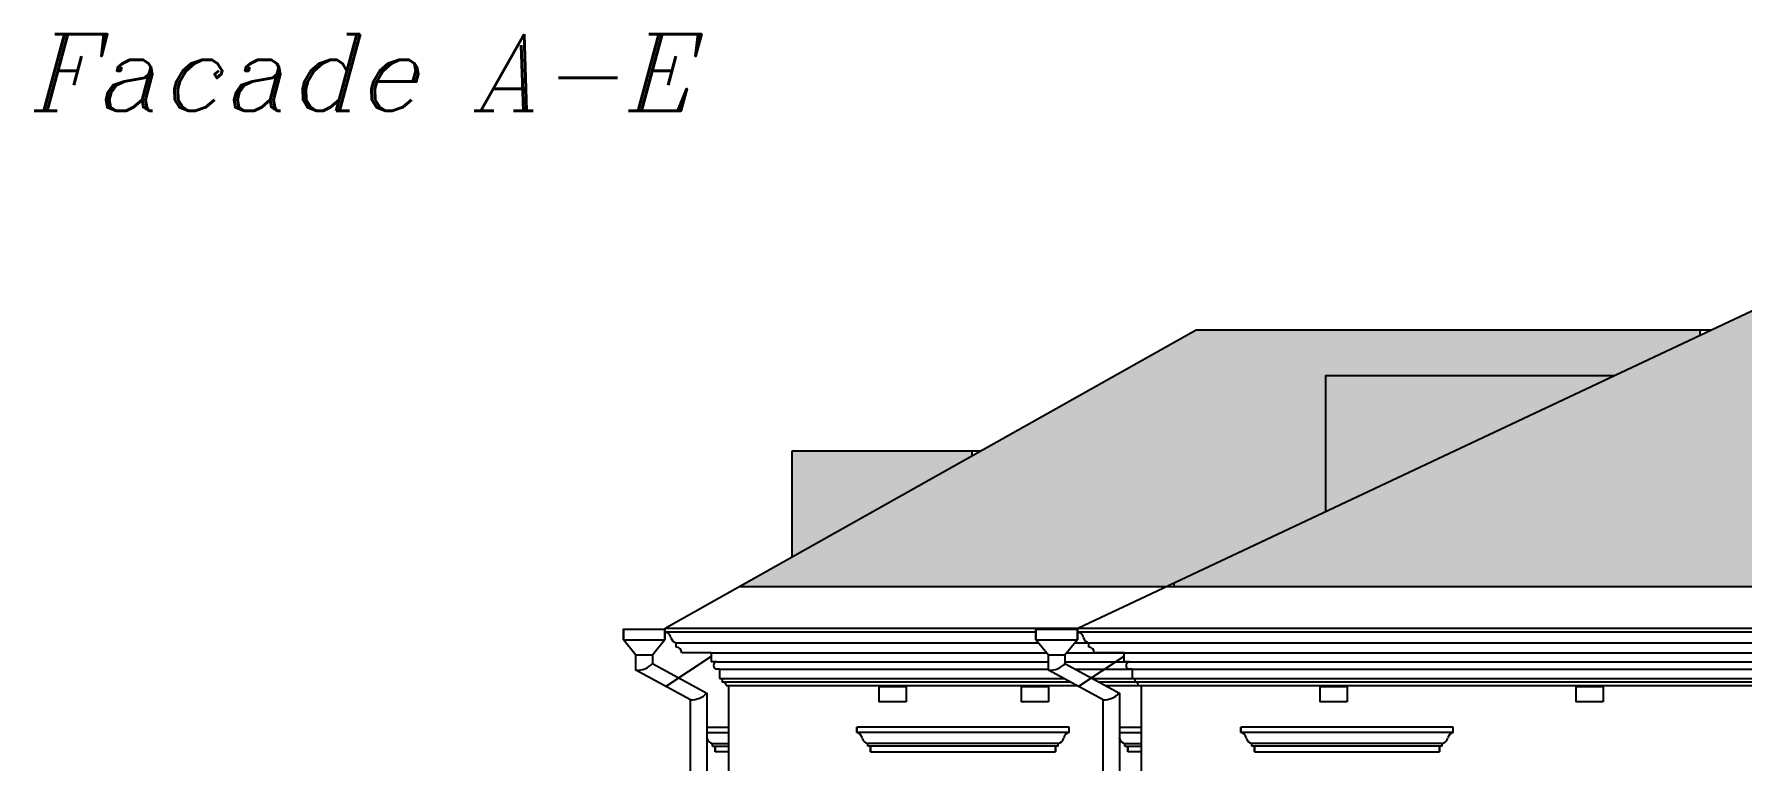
# Model space of a CAD drawing. Header units: millimetres. Extents: x 60 to 102290, y 34 to 65730.
# Drawn here: x 55854 to 71457, y 59094 to 65730 of the extents above; entities that cross this region are included whole.
import ezdxf
from ezdxf.enums import TextEntityAlignment as Align

# ---------------------------------------------------------------- set-up
doc = ezdxf.new("R2010")
doc.units = ezdxf.units.MM
doc.layers.add('hatch', color=251, linetype='Continuous')
doc.layers.add('text', color=177, linetype='Continuous')
doc.styles.add('GOST 2.304', font='romanc.shx', dxfattribs={"oblique": 15})
pattern_1 = [(0, (33492.09, -79270.38), (323.84854, 152.39931), [76.19966, -63.49971, 88.8996, -38.09983, 114.29948, -50.79977]), (0, (33568.29, -79264.03), (323.84854, 152.39931), [63.49971, -241.2989, 50.79977, -76.19966]), (0, (33720.69, -79279.9), (323.84854, 152.39931), [38.09983, -393.69822]), (90, (33492.09, -79270.38), (-107.94951, 152.39931), [146.04934, -463.5479]), (90, (33568.29, -79270.38), (-107.94951, 152.39931), [142.87435, -466.7229]), (90, (33631.79, -79270.38), (-107.94951, 152.39931), [133.3494, -476.24785]), (90, (33720.69, -79279.9), (-107.94951, 152.39931), [146.04934, -463.5479]), (90, (33758.79, -79279.9), (-107.94951, 152.39931), [146.04934, -463.5479]), (90, (33873.09, -79270.38), (-107.94951, 152.39931), [139.69937, -469.8979])]

msp = doc.modelspace()

# ---------------------------------------------------------------- hatches: boundary and pattern name
at = {"layer": 'hatch', "lineweight": 25, "ltscale": 100}
h = msp.add_hatch(dxfattribs=at)
h.set_pattern_fill('AR-RSHKE', color=256, scale=0.499998)
h.set_pattern_definition(pattern_1)
h.paths.add_polyline_path([(73635.7, 64184.9), (66269.7, 60720.5), (66269.7, 60685.6), (81001.6, 60685.6), (81001.6, 60720)])
h.paths.add_polyline_path([(73985.4, 61372), (72119.5, 61372), (72119.5, 61727, -0.3126104), (72693, 62554.7, -0.0817059), (73052.4, 62612.1, -0.0817059), (73411.9, 62554.7, -0.3126103), (73985.4, 61727)], flags=16)
h.paths.add_polyline_path([(73931.4, 61426), (73037.4, 61426), (73037.4, 61426), (72633.4, 61426), (72577.4, 61426), (72577.4, 61626), (72573.4, 61626), (72573.4, 61746), (72577.4, 61746), (72577.4, 62119.3), (72573.4, 62119.3), (72573.4, 62239.3), (72577.4, 62239.3), (72577.4, 62439.3, 0.019424), (72523.4, 62404.1), (72523.4, 61906), (72193, 61906, -0.2535644), (72711, 62503.8, -0.081526), (73052.4, 62558.1, -0.081526), (73393.9, 62503.8, -0.2535644), (73911.9, 61906), (73581.4, 61906), (73581.4, 62404.1, 0.019424), (73527.4, 62439.3), (73527.4, 62239.3), (73531.4, 62239.3), (73531.4, 62119.3), (73527.4, 61746), (73531.4, 61746), (73531.4, 61626), (73527.4, 61426), (73581.4, 61426), (73581.4, 61876), (73918, 61876, -0.0451643), (73931.4, 61727)], flags=0)
h.paths.add_polyline_path([(73525.4, 61626), (73525.4, 61428), (73067.4, 61428), (73067.4, 62556.1, -0.077976), (73393.2, 62501.9, -0.0444077), (73525.4, 62438.2), (73525.4, 62239.3), (73521.4, 62239.3), (73521.4, 62119.3), (73525.4, 62119.3), (73525.4, 61746), (73521.4, 61746), (73521.4, 61626)], flags=0)
h.paths.add_polyline_path([(73471.4, 61482), (73106.4, 61482), (73106.4, 62500.9, -0.0684342), (73377.3, 62450.3), (73377, 62450.3, -0.03362), (73471.4, 62406.8)], flags=0)
h.paths.add_polyline_path([(72579.4, 61428), (72579.4, 61626), (72583.4, 61746), (72583.4, 61626)], flags=0)
h.paths.add_polyline_path([(72998.4, 61482), (72633.4, 61482), (72633.4, 62406.8, -0.03362), (72727.9, 62450.3), (72727.6, 62450.3, -0.0684342), (72998.4, 62500.9)], flags=0)
h.paths.add_polyline_path([(72579.4, 62119.3), (72577.4, 62119.3), (72577.4, 61746)], flags=0)
h.paths.add_polyline_path([(72583.4, 62239.3), (72583.4, 62119.3), (72579.4, 61746), (72579.4, 62119.3)], flags=0)
h.paths.add_polyline_path([(72523.4, 61426), (72173.5, 61426), (72173.5, 61726.9, -0.0451702), (72186.9, 61876), (72523.4, 61876)], flags=0)
h = msp.add_hatch(dxfattribs=at)
h.set_pattern_fill('AR-RSHKE', color=256, scale=0.499998)
h.set_pattern_definition(pattern_1)
h.paths.add_polyline_path([(70291.6, 62612.1), (67654.9, 62612.1), (67654.9, 61372)], flags=17)
h.paths.add_polyline_path([(67654.9, 62612.1), (70291.6, 62612.1), (71076.2, 62981.1), (71076.2, 63031), (66472.5, 63031), (62295, 60685.6), (66195.6, 60685.6), (67654.9, 61372)])
h.paths.add_polyline_path([(64423.2, 61880.5), (64423.2, 61925.7), (62780.3, 61925.7), (62780.3, 60958.1)], flags=17)
h.paths.add_polyline_path([(79615.5, 62612.1), (76979.2, 62612.1), (79615.5, 61372)])

# ---------------------------------------------------------------- linework, layer by layer
at = {"ltscale": 100}
for p, q in [((65390.5, 60307), (73635.7, 64184.9)), ((61620.5, 60307), (66472.5, 63031)), ((66472.5, 63031), (71182.1, 63031)), ((71076.2, 62981.1), (71076.2, 63031)), ((62780.3, 60958.1), (62780.3, 61925.7)), ((62780.3, 61925.7), (64503.8, 61925.7)), ((64423.2, 61880.5), (64423.2, 61925.7)), ((66269.7, 60685.6), (66269.7, 60720.5)), ((62295, 60685.6), (81074.7, 60685.6)), ((69820.9, 60685.6), (70420.9, 60685.6)), ((61620.5, 60307), (81879.6, 60307)), ((61620.5, 60272.8), (61620.5, 60307)), ((61620.5, 60272.8), (65007.7, 60272.8)), ((65387.7, 60272.8), (70065.2, 60272.8)), ((65390.5, 60272.8), (65390.5, 60307)), ((70065.2, 60272.8), (73515.5, 60272.8)), ((61671.8, 60216.7), (61669.2, 60228.9)), ((61720.5, 60172.8), (65028.9, 60172.8)), ((61720.5, 60132), (61720.5, 60172.8)), ((62040.7, 60082), (61770.5, 60082)), ((62040.7, 60082), (62040.7, 59997)), ((62040.7, 60082), (65103.5, 60082)), ((65291.9, 60082), (70180.2, 60082)), ((65366.5, 60172.8), (70152.6, 60172.8)), ((65441.8, 60216.7), (65439.2, 60228.9)), ((65490.5, 60132), (65490.5, 60172.8)), ((65810.7, 60082), (65540.5, 60082)), ((65810.7, 60082), (65810.7, 59997)), ((70152.6, 60172.8), (73536.6, 60172.8)), ((70180.2, 60082), (73611.2, 60082)), ((61502.7, 60058.6), (61352.7, 60058.6)), ((62093.2, 59997), (62040.7, 59997)), ((62093.2, 59997), (65122.7, 59997)), ((62115.7, 59932), (62093.2, 59932)), ((62115.7, 59932), (62115.7, 59847)), ((62115.7, 59932), (65122.7, 59932)), ((65272.7, 60058.6), (65122.7, 60058.6)), ((65272.7, 59997), (70180.2, 59997)), ((65369.2, 59932), (70180.2, 59932)), ((65863.2, 59997), (65810.7, 59997)), ((65885.7, 59932), (65863.2, 59932)), ((65885.7, 59932), (65885.7, 59847)), ((70180.2, 59997), (73630.5, 59997)), ((70180.2, 59932), (73630.5, 59932)), ((62115.7, 59847), (62140.7, 59847)), ((62140.7, 59847), (62140.7, 59817)), ((62140.7, 59847), (65262.9, 59847)), ((62140.7, 59817), (65317.9, 59817)), ((62175.7, 59782), (62200.7, 59782)), ((62200.7, 55573), (62200.7, 59782)), ((62200.7, 59782), (65382.1, 59782)), ((63571.3, 59772), (63821.3, 59772)), ((63571.3, 59772), (63571.3, 59632)), ((63821.3, 59772), (63821.3, 59632)), ((64870.9, 59772), (65120.9, 59772)), ((64870.9, 59772), (64870.9, 59632)), ((65120.9, 59772), (65120.9, 59632)), ((65525.1, 59847), (70180.2, 59847)), ((65580.1, 59817), (70180.2, 59817)), ((65644.3, 59782), (70180.2, 59782)), ((65885.7, 59847), (65910.7, 59847)), ((65910.7, 59847), (65910.7, 59817)), ((65945.7, 59782), (65970.7, 59782)), ((65970.7, 55573), (65970.7, 59782)), ((67600.6, 59772), (67850.6, 59772)), ((67600.6, 59772), (67600.6, 59632)), ((67850.6, 59772), (67850.6, 59632)), ((69940.6, 59772), (70190.6, 59772)), ((69940.6, 59772), (69940.6, 59632)), ((70180.2, 59847), (73630.5, 59847)), ((70180.2, 59817), (73630.5, 59817)), ((70180.2, 59782), (73630.5, 59782)), ((70190.6, 59772), (70190.6, 59632)), ((63821.3, 59632), (63571.3, 59632)), ((65120.9, 59632), (64870.9, 59632)), ((67850.6, 59632), (67600.6, 59632)), ((70190.6, 59632), (69940.6, 59632)), ((62000.6, 59402), (62200.6, 59402)), ((62000.6, 59352), (62200.6, 59352)), ((62001.9, 59295.9), (62000.6, 59302)), ((63370.4, 59402), (63370.4, 59352)), ((65310.4, 59402), (63370.4, 59402)), ((63370.4, 59352), (63370.4, 59402)), ((65310.4, 59352), (63370.4, 59352)), ((63421.7, 59295.9), (63419.1, 59308)), ((65259, 59295.9), (65261.7, 59308)), ((65310.4, 59352), (65310.4, 59402)), ((65770.6, 59402), (65970.6, 59402)), ((65770.6, 59352), (65970.6, 59352)), ((65771.9, 59295.9), (65770.6, 59302)), ((66880.3, 59402), (66880.3, 59352)), ((68820.3, 59402), (66880.3, 59402)), ((66880.3, 59352), (66880.3, 59402)), ((68820.3, 59352), (66880.3, 59352)), ((66931.7, 59295.9), (66929, 59308)), ((68769, 59295.9), (68771.6, 59308)), ((68820.3, 59352), (68820.3, 59402)), ((62050.6, 59227), (62050.6, 59252)), ((62050.6, 59227), (62075.6, 59227)), ((62075.6, 59227), (62075.6, 59177)), ((62075.6, 59177), (62075.6, 59227)), ((62075.6, 59227), (62075.6, 59177)), ((62200.6, 59177), (62075.6, 59177)), ((63470.4, 59227), (63470.4, 59252)), ((63495.4, 59227), (63495.4, 59177)), ((63495.4, 59177), (63495.4, 59227)), ((63495.4, 59227), (63495.4, 59177)), ((63495.4, 59177), (65185.4, 59177)), ((65185.4, 59177), (65185.4, 59227)), ((65185.4, 59227), (65185.4, 59177)), ((65210.4, 59227), (65210.4, 59252)), ((65820.6, 59227), (65820.6, 59252)), ((65820.6, 59227), (65845.6, 59227)), ((65845.6, 59227), (65845.6, 59177)), ((65845.6, 59177), (65845.6, 59227)), ((65845.6, 59227), (65845.6, 59177)), ((65970.6, 59177), (65845.6, 59177)), ((66980.3, 59227), (66980.3, 59252)), ((67005.3, 59227), (67005.3, 59177)), ((67005.3, 59177), (67005.3, 59227)), ((67005.3, 59227), (67005.3, 59177)), ((67005.3, 59177), (68695.3, 59177)), ((68695.3, 59177), (68695.3, 59227)), ((68695.3, 59227), (68695.3, 59177)), ((68720.3, 59227), (68720.3, 59252))]:
    msp.add_line(p, q, dxfattribs=at)
at = {"ltscale": 4}
for p, q in [((62050.6, 59252), (62200.6, 59252)), ((62075.6, 59227), (62200.6, 59227)), ((65210.4, 59252), (63470.4, 59252)), ((65210.4, 59227), (63470.4, 59227)), ((65820.6, 59252), (65970.6, 59252)), ((65845.6, 59227), (65970.6, 59227)), ((68720.3, 59252), (66980.3, 59252)), ((68720.3, 59227), (66980.3, 59227))]:
    msp.add_line(p, q, dxfattribs=at)
at = {"ltscale": 100}
for points in [[(67654.9, 61372), (67654.9, 62612.1), (70291.6, 62612.1)], [(61237.7, 60298.6), (61237.7, 60198.6), (61617.7, 60198.6), (61617.7, 60297)], [(61762.2, 51839.4), (61850.6, 51888.6), (61850.6, 52250.5), (61850.6, 55665.1), (61850.6, 55665.1), (61850.6, 55665.1), (61850.6, 55665.1), (61850.6, 59651.9), (61352.7, 59923.4), (61352.7, 60058.6), (61237.7, 60198.6), (61237.7, 60297), (61617.7, 60297), (61617.7, 60198.6), (61502.7, 60058.6), (61502.7, 59984.6), (62000.6, 59713.1), (62000.6, 55622), (62000.6, 55622), (62000.6, 55622), (62000.6, 55622), (62000.6, 52225.9), (62000.6, 51759.2), (61754.2, 51622)], [(61352.7, 60058.6), (61237.7, 60198.6), (61237.7, 60297), (61617.7, 60297), (61617.7, 60198.6), (61502.7, 60058.6), (61352.7, 60058.6)], [(65007.7, 60298.6), (65007.7, 60198.6), (65387.7, 60198.6), (65387.7, 60297)], [(65532.2, 51839.4), (65620.6, 51888.6), (65620.6, 52250.5), (65620.6, 55665.1), (65620.6, 55665.1), (65620.6, 55665.1), (65620.6, 55665.1), (65620.6, 59651.9), (65122.7, 59923.4), (65122.7, 60058.6), (65007.7, 60198.6), (65007.7, 60297), (65387.7, 60297), (65387.7, 60198.6), (65272.7, 60058.6), (65272.7, 59984.6), (65770.6, 59713.1), (65770.6, 55622), (65770.6, 55622), (65770.6, 55622), (65770.6, 55622), (65770.6, 52225.9), (65770.6, 51759.2), (65524.2, 51622)], [(65122.7, 60058.6), (65007.7, 60198.6), (65007.7, 60297), (65387.7, 60297), (65387.7, 60198.6), (65272.7, 60058.6), (65122.7, 60058.6)], [(62040.6, 60046.7), (61626.4, 59774.2)], [(65810.6, 60046.7), (65396.4, 59774.2)]]:
    msp.add_lwpolyline(points, dxfattribs=at)
for centre, radius, start, end in [((61607.3, 60209.2), 65, 17.64453, 78.23804), ((65377.2, 60209.2), 65, 17.64453, 78.23804), ((61733.8, 60236.4), 65, 197.64453, 258.23804), ((61720.5, 60082), 50, 0, 90), ((65503.7, 60236.4), 65, 197.64453, 258.23804), ((65490.5, 60082), 50, 0, 90), ((61369.8, 60095.9), 173.4, 264.337, 320.04633), ((62093.2, 59964.5), 32.5, 90, 270), ((65139.8, 60095.9), 173.4, 264.337, 320.04633), ((65863.2, 59964.5), 32.5, 90, 270), ((62140.7, 59782), 35, 0, 90), ((65910.7, 59782), 35, 0, 90), ((61855.3, 59855), 203.1, 268.68608, 315.69726), ((65625.3, 59855), 203.1, 268.68608, 315.69726), ((62063.9, 59315.6), 65, 197.64453, 258.23804), ((63357.1, 59288.3), 65, 17.64453, 78.23804), ((63483.6, 59315.6), 65, 197.64453, 258.23804), ((65197.1, 59315.6), 65, 281.76196, 342.35547), ((65323.6, 59288.3), 65, 101.76196, 162.35547), ((65833.9, 59315.6), 65, 197.64453, 258.23804), ((66867.1, 59288.3), 65, 17.64453, 78.23804), ((66993.6, 59315.6), 65, 197.64453, 258.23804), ((68707.1, 59315.6), 65, 281.76196, 342.35547), ((68833.6, 59288.3), 65, 101.76196, 162.35547)]:
    msp.add_arc(centre, radius, start, end, dxfattribs=at)

# ---------------------------------------------------------------- texts
at = {"layer": 'text', "linetype": 'Continuous', "ltscale": 100, "style": 'GOST 2.304', "oblique": 15}
msp.add_text('Facade A-E', height=700, dxfattribs=at).set_placement((58823.9, 65380.4), align=Align.MIDDLE_CENTER)

doc.saveas('drawing.dxf')
